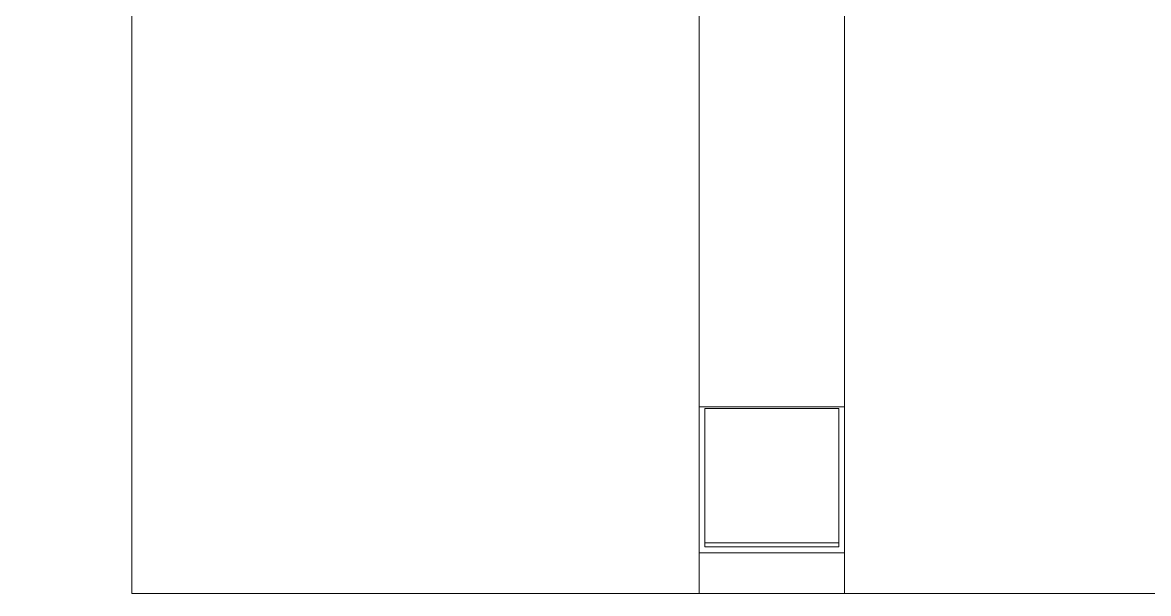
# Model space of a CAD drawing. Header units: centimetres. Extents: x -13467 to 3766, y -437 to 1921.
# Drawn here: x -8057.84 to -8019.18, y 118.13 to 137.72 of the extents above; entities that cross this region are included whole.
import ezdxf

# ---------------------------------------------------------------- set-up
doc = ezdxf.new("R2010")
doc.units = ezdxf.units.CM
doc.layers.add('G-IMPT', color=7, linetype='Continuous', lineweight=9)
doc.layers.add('M-EQPM', color=7, linetype='Continuous', lineweight=9)

# ---------------------------------------------------------------- blocks, each defined once
blk = doc.blocks.new('EQ-02-004 - EQ-02-004_dwg_Agrupar_892-1526218-Sección 1-1')
at = {"layer": 'G-IMPT'}
for p, q in [((-8054.093, 118.129), (-8054.093, 181.18)), ((-8054.093, 181.18), (-8054.093, 118.129)), ((-7432.119, 118.129), (-8054.093, 118.129)), ((-7432.119, 118.129), (-8054.093, 118.129))]:
    blk.add_line(p, q, dxfattribs=at)
at = {"layer": 'G-IMPT', "flags": 128}
blk.add_lwpolyline([(-7432.119, 118.129), (-7432.119, 181.18), (-7432.119, 118.129), (-8054.093, 118.129), (-8054.093, 181.18), (-8059.093, 181.18)], dxfattribs=at)
blk = doc.blocks.new('EQ-02-004 - EQ-02-004_dwg_Agrupar_772-V55-Sección 1-1')
at = {"layer": 'M-EQPM', "color": 136, "true_color": 0x007f7f}
for p, q in [((-8034.614, 179.089), (-8034.614, 124.529)), ((-8034.614, 179.089), (-8034.614, 124.529)), ((-8034.614, 179.089), (-8034.614, 124.529)), ((-8029.614, 179.089), (-8029.614, 124.529)), ((-8029.614, 124.529), (-8029.614, 179.089)), ((-8029.614, 179.089), (-8029.614, 124.529)), ((-8034.614, 124.529), (-8034.614, 119.529)), ((-8034.614, 124.529), (-8029.614, 124.529)), ((-8029.614, 124.529), (-8029.614, 119.529)), ((-8029.814, 124.471), (-8034.414, 124.471)), ((-8034.414, 124.471), (-8034.414, 119.871)), ((-8034.414, 124.471), (-8029.814, 124.471)), ((-8034.414, 119.871), (-8034.414, 124.471)), ((-8029.814, 124.471), (-8029.814, 119.871)), ((-8029.814, 119.871), (-8029.814, 124.471)), ((-8034.414, 119.729), (-8034.414, 119.871)), ((-8034.414, 119.871), (-8029.814, 119.871)), ((-8034.414, 119.871), (-8029.814, 119.871)), ((-8034.414, 119.729), (-8034.414, 119.871)), ((-8029.814, 119.729), (-8029.814, 119.871)), ((-8029.814, 119.729), (-8029.814, 119.871)), ((-8034.614, 118.129), (-8034.614, 119.529)), ((-8034.614, 119.529), (-8029.614, 119.529)), ((-8034.414, 119.729), (-8029.814, 119.729)), ((-8034.414, 119.729), (-8029.814, 119.729)), ((-8029.814, 119.729), (-8034.414, 119.729)), ((-8029.614, 119.529), (-8029.614, 118.129))]:
    blk.add_line(p, q, dxfattribs=at)
at = {"layer": 'M-EQPM', "color": 136, "true_color": 0x007f7f, "flags": 128}
for points in [[(-8029.614, 118.129), (-8029.614, 119.529), (-8034.614, 119.529), (-8034.614, 124.529), (-8029.614, 124.529)], [(-8034.614, 124.529), (-8034.614, 119.529), (-8034.614, 118.129)], [(-8034.614, 124.529), (-8029.614, 124.529), (-8029.614, 119.529), (-8034.614, 119.529), (-8034.614, 118.129)], [(-8029.614, 124.529), (-8029.614, 119.529), (-8029.614, 118.129)], [(-8029.814, 119.871), (-8029.814, 124.471), (-8034.414, 124.471), (-8034.414, 119.871)], [(-8034.414, 119.871), (-8034.414, 119.729), (-8029.814, 119.729), (-8034.414, 119.729), (-8029.814, 119.729)], [(-8029.814, 119.729), (-8029.814, 119.871), (-8034.414, 119.871)]]:
    blk.add_lwpolyline(points, dxfattribs=at)
blk = doc.blocks.new('EQ-02-004 - EQ-02-004_dwg-1526208-Sección 1-1')
for name in ['EQ-02-004 - EQ-02-004_dwg_Agrupar_772-V55-Sección 1-1', 'EQ-02-004 - EQ-02-004_dwg_Agrupar_892-1526218-Sección 1-1']:
    blk.add_blockref(name, (0, 0))
blk = doc.blocks.new('EQ-02-004 - EQ-02-004-1526283-Sección 1-1')
blk.add_blockref('EQ-02-004 - EQ-02-004_dwg-1526208-Sección 1-1', (0, 0))
blk = doc.blocks.new('PQ_RVR_MEP-01_ZZ_ZZ_MO_T_A_rvt-1-Sección 1-1')
at = {"layer": 'M-EQPM', "lineweight": 9}
blk.add_blockref('EQ-02-004 - EQ-02-004-1526283-Sección 1-1', (0, 0), dxfattribs=at)

msp = doc.modelspace()

# ---------------------------------------------------------------- block references
at = {"lineweight": 5}
msp.add_blockref('PQ_RVR_MEP-01_ZZ_ZZ_MO_T_A_rvt-1-Sección 1-1', (0, 0), dxfattribs=at)

doc.saveas('drawing.dxf')
